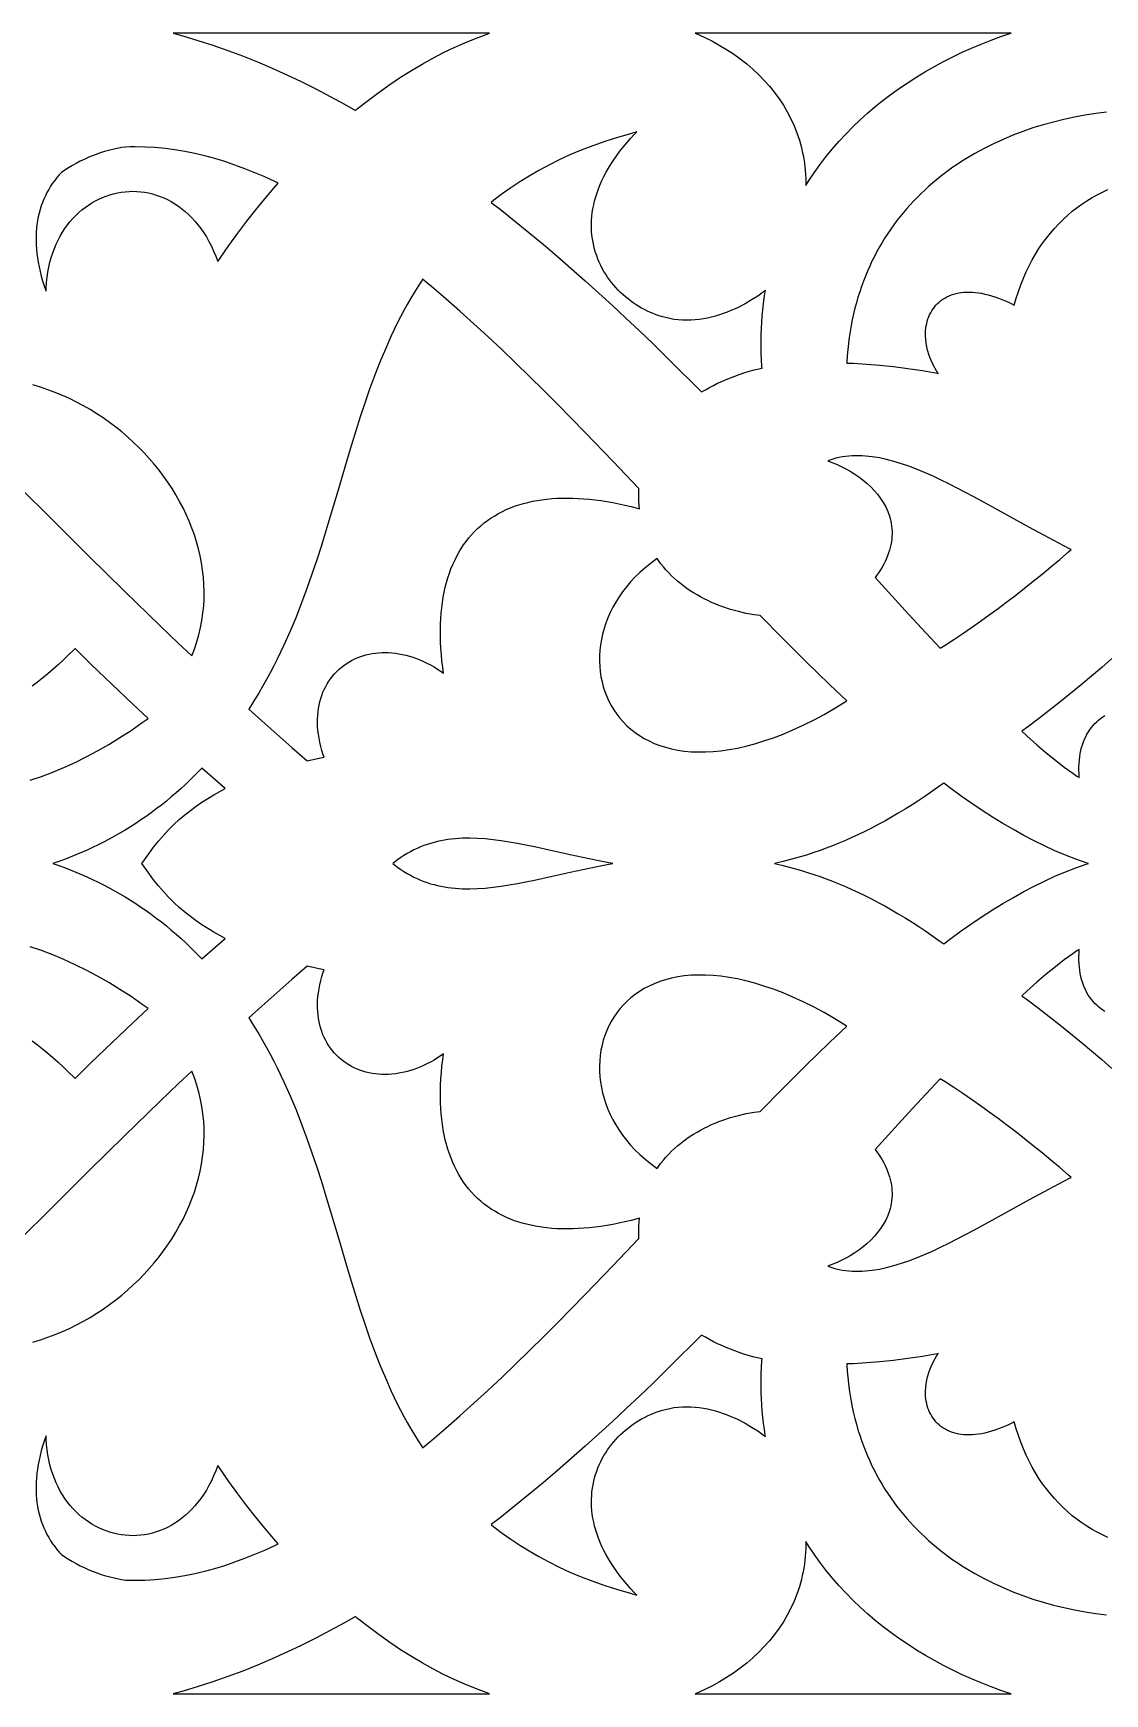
# Model space of a CAD drawing. Extents: x -340 to 340, y -265 to 265.
# Drawn here: x -66.6 to -28.1, y -214.8 to -155.2 of the extents above; entities that cross this region are included whole.
import ezdxf

# ---------------------------------------------------------------- set-up
doc = ezdxf.new("R2010")
doc.units = 0
doc.layers.add('LAYER_1', color=18, linetype='CONTINUOUS')

msp = doc.modelspace()

# ---------------------------------------------------------------- linework, layer by layer
at = {"layer": 'LAYER_1'}
for points in [[(-56.478, -157.199), (-55.961, -157.469), (-55.446, -157.75), (-55.054, -157.973), (-54.973, -157.908), (-54.589, -157.604), (-54.203, -157.314), (-53.816, -157.04), (-53.43, -156.781), (-53.043, -156.538), (-52.657, -156.309), (-52.271, -156.096), (-51.887, -155.897), (-51.503, -155.713), (-51.121, -155.542), (-50.74, -155.386), (-50.361, -155.243), (-50.24, -155.202), (-61.598, -155.202), (-61.516, -155.223), (-61.245, -155.298), (-60.706, -155.458), (-60.169, -155.631), (-59.634, -155.818), (-59.102, -156.017), (-58.572, -156.23), (-58.045, -156.455), (-57.52, -156.691), (-56.998, -156.939)], [(-32.229, -155.454), (-31.875, -155.325), (-31.517, -155.205), (-31.507, -155.202), (-42.855, -155.202), (-42.819, -155.216), (-42.533, -155.344), (-42.255, -155.481), (-41.986, -155.627), (-41.726, -155.783), (-41.475, -155.948), (-41.234, -156.121), (-41.003, -156.302), (-40.782, -156.492), (-40.571, -156.69), (-40.372, -156.895), (-40.183, -157.107), (-40.006, -157.327), (-39.841, -157.554), (-39.687, -157.787), (-39.546, -158.026), (-39.418, -158.272), (-39.303, -158.523), (-39.201, -158.778), (-39.155, -158.91), (-39.112, -159.041), (-39.073, -159.174), (-39.038, -159.308), (-39.006, -159.443), (-38.978, -159.579), (-38.953, -159.716), (-38.932, -159.855), (-38.914, -159.994), (-38.901, -160.134), (-38.891, -160.275), (-38.885, -160.417), (-38.882, -160.56), (-38.884, -160.67), (-38.786, -160.514), (-38.586, -160.216), (-38.376, -159.924), (-38.157, -159.639), (-37.928, -159.36), (-37.692, -159.089), (-37.446, -158.824), (-37.193, -158.567), (-36.931, -158.316), (-36.662, -158.073), (-36.385, -157.837), (-36.101, -157.608), (-35.81, -157.387), (-35.513, -157.173), (-35.209, -156.966), (-34.899, -156.767), (-34.583, -156.576), (-34.262, -156.392), (-33.935, -156.216), (-33.603, -156.048), (-33.266, -155.887), (-32.925, -155.735), (-32.579, -155.59)], [(-45.669, -159.591), (-45.555, -159.439), (-45.434, -159.287), (-45.306, -159.135), (-45.17, -158.982), (-45.026, -158.829), (-44.944, -158.746), (-45.178, -158.808), (-45.644, -158.944), (-46.093, -159.089), (-46.527, -159.242), (-46.945, -159.404), (-47.348, -159.573), (-47.737, -159.75), (-48.111, -159.935), (-48.472, -160.128), (-48.819, -160.328), (-49.153, -160.534), (-49.474, -160.748), (-49.783, -160.969), (-50.08, -161.196), (-50.174, -161.273), (-49.852, -161.523), (-49.335, -161.935), (-48.821, -162.353), (-48.311, -162.777), (-47.806, -163.208), (-47.304, -163.643), (-46.806, -164.084), (-46.312, -164.529), (-45.822, -164.978), (-45.337, -165.43), (-44.855, -165.886), (-44.378, -166.344), (-43.905, -166.804), (-43.437, -167.266), (-42.973, -167.73), (-42.627, -168.079), (-42.487, -167.997), (-42.343, -167.917), (-42.197, -167.841), (-42.048, -167.767), (-41.897, -167.697), (-41.744, -167.631), (-41.588, -167.568), (-41.43, -167.507), (-41.27, -167.451), (-41.109, -167.397), (-40.945, -167.347), (-40.78, -167.3), (-40.613, -167.257), (-40.45, -167.219), (-40.455, -167.161), (-40.469, -166.929), (-40.479, -166.698), (-40.485, -166.469), (-40.486, -166.242), (-40.483, -166.017), (-40.475, -165.793), (-40.462, -165.572), (-40.445, -165.351), (-40.424, -165.133), (-40.399, -164.916), (-40.37, -164.702), (-40.336, -164.489), (-40.326, -164.434), (-40.395, -164.487), (-40.602, -164.634), (-40.825, -164.777), (-41.061, -164.914), (-41.309, -165.042), (-41.439, -165.103), (-41.571, -165.16), (-41.705, -165.214), (-41.842, -165.265), (-41.981, -165.312), (-42.122, -165.354), (-42.265, -165.392), (-42.41, -165.425), (-42.556, -165.453), (-42.704, -165.475), (-42.854, -165.491), (-43.004, -165.501), (-43.156, -165.505), (-43.308, -165.501), (-43.461, -165.49), (-43.614, -165.472), (-43.768, -165.445), (-43.92, -165.411), (-44.031, -165.38), (-44.14, -165.346), (-44.249, -165.309), (-44.357, -165.267), (-44.463, -165.222), (-44.569, -165.174), (-44.673, -165.122), (-44.776, -165.066), (-44.877, -165.007), (-44.977, -164.945), (-45.074, -164.88), (-45.17, -164.811), (-45.264, -164.739), (-45.356, -164.664), (-45.445, -164.585), (-45.532, -164.504), (-45.617, -164.42), (-45.699, -164.333), (-45.778, -164.242), (-45.854, -164.149), (-45.927, -164.054), (-45.998, -163.955), (-46.064, -163.854), (-46.128, -163.75), (-46.187, -163.643), (-46.243, -163.534), (-46.296, -163.423), (-46.344, -163.309), (-46.388, -163.193), (-46.428, -163.074), (-46.463, -162.953), (-46.494, -162.831), (-46.52, -162.706), (-46.542, -162.579), (-46.558, -162.45), (-46.57, -162.319), (-46.576, -162.187), (-46.577, -162.053), (-46.572, -161.917), (-46.562, -161.78), (-46.546, -161.641), (-46.525, -161.501), (-46.497, -161.36), (-46.464, -161.217), (-46.424, -161.074), (-46.378, -160.929), (-46.326, -160.783), (-46.268, -160.637), (-46.203, -160.489), (-46.131, -160.341), (-46.052, -160.192), (-45.967, -160.043), (-45.875, -159.893), (-45.776, -159.742)], [(-66.163, -164.465), (-66.16, -164.348), (-66.147, -164.153), (-66.126, -163.963), (-66.099, -163.777), (-66.065, -163.597), (-66.024, -163.422), (-65.977, -163.252), (-65.923, -163.087), (-65.864, -162.927), (-65.799, -162.773), (-65.728, -162.624), (-65.652, -162.481), (-65.57, -162.343), (-65.484, -162.211), (-65.392, -162.085), (-65.297, -161.964), (-65.196, -161.85), (-65.092, -161.741), (-64.984, -161.639), (-64.872, -161.542), (-64.757, -161.452), (-64.638, -161.369), (-64.517, -161.291), (-64.392, -161.22), (-64.265, -161.156), (-64.136, -161.098), (-64.004, -161.046), (-63.871, -161.001), (-63.736, -160.963), (-63.599, -160.932), (-63.461, -160.908), (-63.323, -160.891), (-63.183, -160.88), (-63.043, -160.877), (-62.903, -160.881), (-62.763, -160.892), (-62.622, -160.91), (-62.483, -160.936), (-62.344, -160.969), (-62.205, -161.009), (-62.068, -161.057), (-61.933, -161.112), (-61.799, -161.174), (-61.667, -161.244), (-61.537, -161.322), (-61.409, -161.407), (-61.284, -161.5), (-61.162, -161.6), (-61.043, -161.708), (-60.927, -161.823), (-60.815, -161.946), (-60.706, -162.077), (-60.602, -162.215), (-60.501, -162.361), (-60.405, -162.515), (-60.313, -162.676), (-60.226, -162.845), (-60.144, -163.022), (-60.067, -163.206), (-59.995, -163.399), (-59.913, -163.276), (-59.597, -162.819), (-59.278, -162.377), (-58.957, -161.951), (-58.634, -161.54), (-58.308, -161.143), (-57.979, -160.759), (-57.825, -160.586), (-57.948, -160.526), (-58.307, -160.362), (-58.665, -160.208), (-59.024, -160.065), (-59.382, -159.933), (-59.741, -159.812), (-60.099, -159.703), (-60.457, -159.606), (-60.816, -159.521), (-61.174, -159.448), (-61.532, -159.388), (-61.89, -159.341), (-62.248, -159.307), (-62.605, -159.286), (-62.964, -159.279), (-63.142, -159.281), (-63.31, -159.286), (-63.455, -159.309), (-63.61, -159.338), (-63.763, -159.372), (-63.914, -159.41), (-64.064, -159.453), (-64.213, -159.499), (-64.36, -159.551), (-64.506, -159.606), (-64.65, -159.666), (-64.794, -159.731), (-64.935, -159.8), (-65.076, -159.874), (-65.215, -159.952), (-65.353, -160.035), (-65.49, -160.123), (-65.609, -160.204), (-65.686, -160.286), (-65.77, -160.384), (-65.851, -160.485), (-65.927, -160.589), (-65.999, -160.696), (-66.066, -160.806), (-66.129, -160.919), (-66.187, -161.035), (-66.241, -161.154), (-66.291, -161.275), (-66.335, -161.4), (-66.375, -161.527), (-66.411, -161.657), (-66.441, -161.79), (-66.467, -161.925), (-66.488, -162.064), (-66.504, -162.205), (-66.515, -162.348), (-66.521, -162.494), (-66.522, -162.643), (-66.518, -162.795), (-66.508, -162.949), (-66.493, -163.105), (-66.472, -163.264), (-66.446, -163.425), (-66.415, -163.589), (-66.378, -163.755), (-66.335, -163.923), (-66.287, -164.093), (-66.232, -164.266), (-66.172, -164.441)], [(-55.196, -169.981), (-55.349, -170.491), (-55.652, -171.517), (-55.957, -172.55), (-56.114, -173.068), (-56.275, -173.585), (-56.441, -174.103), (-56.614, -174.619), (-56.795, -175.133), (-56.985, -175.646), (-57.186, -176.155), (-57.398, -176.662), (-57.622, -177.164), (-57.74, -177.414), (-57.861, -177.663), (-57.986, -177.91), (-58.115, -178.156), (-58.248, -178.401), (-58.385, -178.644), (-58.526, -178.886), (-58.673, -179.126), (-58.823, -179.365), (-58.884, -179.457), (-58.415, -179.883), (-57.876, -180.365), (-57.336, -180.842), (-56.791, -181.314), (-56.42, -181.233), (-56.18, -181.184), (-56.21, -181.099), (-56.256, -180.948), (-56.297, -180.799), (-56.331, -180.652), (-56.36, -180.507), (-56.382, -180.364), (-56.398, -180.224), (-56.409, -180.086), (-56.414, -179.951), (-56.414, -179.818), (-56.408, -179.688), (-56.396, -179.56), (-56.379, -179.436), (-56.357, -179.314), (-56.33, -179.195), (-56.298, -179.079), (-56.261, -178.967), (-56.219, -178.857), (-56.172, -178.751), (-56.121, -178.649), (-56.065, -178.55), (-56.005, -178.454), (-55.941, -178.363), (-55.872, -178.275), (-55.8, -178.191), (-55.724, -178.111), (-55.644, -178.035), (-55.56, -177.964), (-55.473, -177.896), (-55.383, -177.833), (-55.29, -177.774), (-55.194, -177.72), (-55.095, -177.67), (-54.994, -177.625), (-54.889, -177.584), (-54.783, -177.548), (-54.674, -177.517), (-54.563, -177.49), (-54.451, -177.468), (-54.336, -177.452), (-54.22, -177.44), (-54.102, -177.432), (-53.982, -177.43), (-53.862, -177.433), (-53.74, -177.441), (-53.617, -177.454), (-53.493, -177.473), (-53.368, -177.496), (-53.243, -177.525), (-53.117, -177.559), (-52.991, -177.598), (-52.864, -177.643), (-52.737, -177.693), (-52.61, -177.748), (-52.483, -177.809), (-52.356, -177.875), (-52.229, -177.947), (-52.103, -178.025), (-51.977, -178.108), (-51.891, -178.169), (-51.919, -177.958), (-51.945, -177.725), (-51.966, -177.496), (-51.982, -177.272), (-51.993, -177.052), (-51.998, -176.836), (-51.999, -176.624), (-51.995, -176.417), (-51.985, -176.214), (-51.971, -176.016), (-51.952, -175.821), (-51.927, -175.632), (-51.898, -175.446), (-51.864, -175.265), (-51.825, -175.088), (-51.781, -174.916), (-51.733, -174.748), (-51.679, -174.584), (-51.621, -174.425), (-51.557, -174.271), (-51.489, -174.121), (-51.417, -173.975), (-51.339, -173.834), (-51.257, -173.698), (-51.17, -173.566), (-51.078, -173.44), (-50.982, -173.318), (-50.881, -173.2), (-50.775, -173.088), (-50.665, -172.98), (-50.551, -172.878), (-50.433, -172.78), (-50.31, -172.688), (-50.183, -172.6), (-50.051, -172.518), (-49.916, -172.44), (-49.777, -172.368), (-49.634, -172.301), (-49.487, -172.238), (-49.336, -172.181), (-49.182, -172.129), (-49.023, -172.082), (-48.862, -172.04), (-48.696, -172.003), (-48.527, -171.972), (-48.355, -171.945), (-48.179, -171.923), (-48, -171.906), (-47.817, -171.894), (-47.631, -171.887), (-47.442, -171.885), (-47.249, -171.888), (-47.054, -171.896), (-46.854, -171.909), (-46.652, -171.927), (-46.447, -171.95), (-46.238, -171.978), (-46.027, -172.01), (-45.812, -172.048), (-45.594, -172.09), (-45.373, -172.138), (-45.148, -172.191), (-44.853, -172.269), (-44.866, -172.139), (-44.875, -171.998), (-44.879, -171.858), (-44.88, -171.719), (-44.875, -171.583), (-44.873, -171.538), (-45.806, -170.56), (-46.802, -169.528), (-47.3, -169.019), (-47.799, -168.514), (-48.299, -168.014), (-48.799, -167.521), (-49.299, -167.035), (-49.8, -166.557), (-50.301, -166.087), (-50.802, -165.627), (-51.304, -165.177), (-51.806, -164.737), (-52.308, -164.309), (-52.642, -164.033), (-52.662, -164.064), (-52.801, -164.278), (-52.935, -164.494), (-53.065, -164.713), (-53.191, -164.934), (-53.314, -165.157), (-53.433, -165.382), (-53.548, -165.609), (-53.66, -165.839), (-53.769, -166.069), (-53.978, -166.538), (-54.176, -167.013), (-54.364, -167.495), (-54.543, -167.982), (-54.715, -168.475), (-54.88, -168.973), (-55.04, -169.475)], [(-37.798, -170.459), (-37.911, -170.489), (-38.023, -170.524), (-38.095, -170.549), (-37.946, -170.604), (-37.777, -170.673), (-37.609, -170.75), (-37.444, -170.834), (-37.282, -170.925), (-37.124, -171.023), (-36.971, -171.128), (-36.824, -171.24), (-36.682, -171.358), (-36.548, -171.483), (-36.422, -171.614), (-36.304, -171.752), (-36.196, -171.897), (-36.098, -172.048), (-36.012, -172.205), (-35.938, -172.369), (-35.878, -172.536), (-35.852, -172.625), (-35.831, -172.713), (-35.813, -172.803), (-35.8, -172.894), (-35.791, -172.986), (-35.785, -173.079), (-35.784, -173.173), (-35.788, -173.268), (-35.796, -173.364), (-35.809, -173.461), (-35.826, -173.559), (-35.848, -173.657), (-35.874, -173.756), (-35.906, -173.856), (-35.942, -173.956), (-35.984, -174.057), (-36.03, -174.158), (-36.082, -174.259), (-36.138, -174.361), (-36.2, -174.464), (-36.268, -174.567), (-36.34, -174.67), (-36.393, -174.74), (-35.192, -176.055), (-34.561, -176.74), (-34.06, -177.279), (-33.881, -177.165), (-33.564, -176.957), (-33.246, -176.744), (-32.928, -176.526), (-32.611, -176.304), (-32.294, -176.076), (-31.977, -175.844), (-31.66, -175.607), (-31.343, -175.366), (-31.027, -175.12), (-30.711, -174.869), (-30.394, -174.613), (-30.078, -174.353), (-29.762, -174.088), (-29.447, -173.819), (-29.352, -173.737), (-29.43, -173.696), (-30.149, -173.319), (-30.848, -172.939), (-32.184, -172.2), (-32.822, -171.852), (-33.441, -171.526), (-33.742, -171.374), (-34.039, -171.23), (-34.331, -171.094), (-34.618, -170.968), (-34.9, -170.852), (-35.178, -170.747), (-35.45, -170.653), (-35.718, -170.571), (-35.981, -170.503), (-36.238, -170.447), (-36.493, -170.406), (-36.616, -170.391), (-36.739, -170.38), (-36.861, -170.373), (-36.982, -170.369), (-37.102, -170.369), (-37.221, -170.374), (-37.338, -170.382), (-37.455, -170.395), (-37.57, -170.412), (-37.685, -170.433)], [(-42.269, -175.629), (-42.401, -175.568), (-42.531, -175.504), (-42.659, -175.436), (-42.785, -175.365), (-42.909, -175.291), (-43.031, -175.213), (-43.15, -175.131), (-43.266, -175.047), (-43.38, -174.958), (-43.491, -174.867), (-43.598, -174.771), (-43.702, -174.672), (-43.803, -174.57), (-43.901, -174.464), (-43.994, -174.355), (-44.084, -174.242), (-44.17, -174.126), (-44.215, -174.059), (-44.265, -174.092), (-44.469, -174.242), (-44.662, -174.398), (-44.843, -174.56), (-45.014, -174.726), (-45.173, -174.896), (-45.321, -175.071), (-45.459, -175.25), (-45.586, -175.432), (-45.702, -175.617), (-45.807, -175.805), (-45.902, -175.995), (-45.986, -176.186), (-46.059, -176.379), (-46.123, -176.573), (-46.176, -176.768), (-46.218, -176.962), (-46.251, -177.157), (-46.273, -177.351), (-46.285, -177.544), (-46.287, -177.735), (-46.28, -177.925), (-46.262, -178.113), (-46.235, -178.298), (-46.197, -178.48), (-46.151, -178.659), (-46.094, -178.834), (-46.028, -179.004), (-45.953, -179.171), (-45.868, -179.332), (-45.774, -179.489), (-45.67, -179.64), (-45.557, -179.785), (-45.435, -179.923), (-45.304, -180.056), (-45.163, -180.181), (-45.013, -180.299), (-44.854, -180.409), (-44.685, -180.511), (-44.508, -180.605), (-44.32, -180.69), (-44.124, -180.765), (-43.918, -180.831), (-43.702, -180.887), (-43.478, -180.932), (-43.243, -180.967), (-42.999, -180.99), (-42.746, -181), (-42.483, -180.999), (-42.211, -180.985), (-41.929, -180.957), (-41.638, -180.916), (-41.338, -180.861), (-41.029, -180.791), (-40.71, -180.705), (-40.382, -180.605), (-40.045, -180.488), (-39.699, -180.355), (-39.344, -180.204), (-38.98, -180.037), (-38.608, -179.852), (-38.226, -179.649), (-37.836, -179.427), (-37.429, -179.18), (-37.403, -179.167), (-37.612, -178.972), (-38.033, -178.573), (-38.454, -178.168), (-38.876, -177.756), (-39.719, -176.915), (-40.515, -176.105), (-40.731, -176.076), (-41.018, -176.025), (-41.303, -175.96), (-41.585, -175.882), (-41.861, -175.791), (-41.999, -175.74), (-42.135, -175.686)], [(-59.727, -182.313), (-60.102, -181.986), (-60.563, -181.576), (-60.639, -181.655), (-60.805, -181.825), (-60.973, -181.99), (-61.143, -182.152), (-61.315, -182.31), (-61.489, -182.464), (-61.664, -182.614), (-61.842, -182.761), (-62.021, -182.903), (-62.202, -183.043), (-62.384, -183.178), (-62.569, -183.31), (-62.754, -183.438), (-62.942, -183.562), (-63.131, -183.683), (-63.321, -183.8), (-63.513, -183.914), (-63.706, -184.024), (-63.901, -184.13), (-64.096, -184.233), (-64.294, -184.332), (-64.492, -184.428), (-64.691, -184.52), (-64.892, -184.609), (-65.094, -184.694), (-65.297, -184.776), (-65.501, -184.854), (-65.706, -184.929), (-65.921, -185.002), (-65.707, -185.075), (-65.501, -185.15), (-65.297, -185.228), (-65.094, -185.31), (-64.892, -185.395), (-64.692, -185.484), (-64.492, -185.576), (-64.294, -185.672), (-64.096, -185.771), (-63.901, -185.874), (-63.706, -185.98), (-63.513, -186.09), (-63.321, -186.204), (-63.131, -186.321), (-62.942, -186.442), (-62.754, -186.566), (-62.569, -186.694), (-62.384, -186.826), (-62.202, -186.961), (-62.021, -187.1), (-61.842, -187.243), (-61.664, -187.39), (-61.489, -187.54), (-61.315, -187.694), (-61.143, -187.852), (-60.973, -188.014), (-60.805, -188.179), (-60.639, -188.348), (-60.563, -188.428), (-60.102, -188.018), (-59.727, -187.691), (-59.924, -187.589), (-60.142, -187.467), (-60.356, -187.339), (-60.567, -187.203), (-60.775, -187.059), (-60.98, -186.907), (-61.18, -186.746), (-61.378, -186.576), (-61.571, -186.398), (-61.76, -186.209), (-61.946, -186.011), (-62.127, -185.803), (-62.303, -185.584), (-62.475, -185.354), (-62.72, -185.002), (-62.475, -184.65), (-62.303, -184.42), (-62.127, -184.201), (-61.946, -183.993), (-61.76, -183.795), (-61.571, -183.606), (-61.378, -183.427), (-61.18, -183.258), (-60.98, -183.097), (-60.775, -182.945), (-60.567, -182.801), (-60.356, -182.665), (-60.142, -182.536), (-59.924, -182.415)], [(-31.8, -186.438), (-31.426, -186.219), (-31.053, -186.012), (-30.679, -185.816), (-30.306, -185.633), (-29.933, -185.462), (-29.56, -185.304), (-29.187, -185.159), (-28.814, -185.028), (-28.732, -185.002), (-28.814, -184.976), (-29.187, -184.845), (-29.56, -184.7), (-29.933, -184.542), (-30.306, -184.371), (-30.68, -184.188), (-31.053, -183.992), (-31.427, -183.785), (-31.8, -183.565), (-32.174, -183.335), (-32.548, -183.094), (-32.923, -182.843), (-33.297, -182.581), (-33.672, -182.31), (-33.927, -182.119), (-34.062, -182.217), (-34.316, -182.397), (-34.568, -182.57), (-34.818, -182.737), (-35.067, -182.897), (-35.314, -183.051), (-35.559, -183.199), (-35.802, -183.341), (-36.044, -183.477), (-36.284, -183.608), (-36.522, -183.732), (-36.759, -183.851), (-36.994, -183.965), (-37.227, -184.072), (-37.459, -184.175), (-37.689, -184.273), (-37.917, -184.365), (-38.144, -184.452), (-38.369, -184.534), (-38.593, -184.612), (-38.815, -184.685), (-39.036, -184.753), (-39.254, -184.816), (-39.472, -184.875), (-39.688, -184.93), (-39.902, -184.981), (-40, -185.002), (-39.902, -185.024), (-39.688, -185.074), (-39.472, -185.129), (-39.255, -185.188), (-39.036, -185.251), (-38.815, -185.32), (-38.593, -185.392), (-38.369, -185.47), (-38.144, -185.552), (-37.917, -185.639), (-37.689, -185.731), (-37.459, -185.829), (-37.227, -185.931), (-36.994, -186.039), (-36.759, -186.153), (-36.522, -186.272), (-36.284, -186.396), (-36.044, -186.527), (-35.802, -186.663), (-35.559, -186.805), (-35.314, -186.953), (-35.067, -187.107), (-34.818, -187.267), (-34.568, -187.434), (-34.316, -187.607), (-34.062, -187.787), (-33.927, -187.885), (-33.672, -187.694), (-33.297, -187.423), (-32.922, -187.161), (-32.548, -186.91), (-32.174, -186.669)], [(-49.825, -185.818), (-49.533, -185.773), (-49.236, -185.721), (-48.933, -185.663), (-48.625, -185.6), (-47.992, -185.462), (-47.338, -185.316), (-46.661, -185.169), (-46.313, -185.097), (-45.959, -185.029), (-45.81, -185.002), (-45.959, -184.975), (-46.313, -184.907), (-46.661, -184.835), (-47.338, -184.688), (-47.992, -184.542), (-48.625, -184.404), (-48.933, -184.341), (-49.236, -184.283), (-49.533, -184.231), (-49.825, -184.186), (-50.112, -184.149), (-50.394, -184.12), (-50.671, -184.102), (-50.942, -184.094), (-51.209, -184.097), (-51.472, -184.113), (-51.601, -184.126), (-51.729, -184.142), (-51.856, -184.162), (-51.982, -184.186), (-52.107, -184.213), (-52.231, -184.244), (-52.354, -184.279), (-52.476, -184.318), (-52.597, -184.361), (-52.718, -184.409), (-52.837, -184.461), (-52.956, -184.517), (-53.074, -184.578), (-53.192, -184.645), (-53.309, -184.716), (-53.426, -184.792), (-53.542, -184.874), (-53.657, -184.961), (-53.708, -185.002), (-53.657, -185.043), (-53.542, -185.131), (-53.426, -185.212), (-53.309, -185.288), (-53.192, -185.36), (-53.074, -185.426), (-52.956, -185.487), (-52.837, -185.544), (-52.718, -185.596), (-52.597, -185.643), (-52.476, -185.687), (-52.354, -185.726), (-52.231, -185.76), (-52.107, -185.791), (-51.982, -185.819), (-51.856, -185.842), (-51.729, -185.862), (-51.601, -185.878), (-51.473, -185.891), (-51.209, -185.907), (-50.942, -185.91), (-50.671, -185.902), (-50.394, -185.884), (-50.112, -185.856)], [(-51.256, -196.306), (-51.339, -196.17), (-51.416, -196.029), (-51.489, -195.884), (-51.557, -195.733), (-51.62, -195.579), (-51.679, -195.42), (-51.732, -195.256), (-51.781, -195.088), (-51.825, -194.916), (-51.864, -194.739), (-51.898, -194.558), (-51.927, -194.373), (-51.952, -194.183), (-51.971, -193.989), (-51.985, -193.79), (-51.995, -193.587), (-51.999, -193.38), (-51.998, -193.168), (-51.993, -192.953), (-51.982, -192.732), (-51.966, -192.508), (-51.945, -192.279), (-51.919, -192.046), (-51.891, -191.835), (-51.977, -191.896), (-52.103, -191.979), (-52.229, -192.056), (-52.356, -192.128), (-52.483, -192.195), (-52.61, -192.256), (-52.737, -192.311), (-52.864, -192.361), (-52.991, -192.406), (-53.117, -192.445), (-53.243, -192.479), (-53.368, -192.508), (-53.493, -192.531), (-53.617, -192.549), (-53.74, -192.562), (-53.862, -192.57), (-53.982, -192.573), (-54.102, -192.571), (-54.22, -192.564), (-54.336, -192.552), (-54.451, -192.535), (-54.563, -192.514), (-54.674, -192.487), (-54.783, -192.456), (-54.889, -192.42), (-54.994, -192.379), (-55.095, -192.334), (-55.194, -192.284), (-55.29, -192.23), (-55.383, -192.171), (-55.473, -192.108), (-55.56, -192.04), (-55.644, -191.969), (-55.723, -191.893), (-55.8, -191.813), (-55.872, -191.729), (-55.941, -191.641), (-56.005, -191.55), (-56.065, -191.454), (-56.121, -191.355), (-56.172, -191.253), (-56.219, -191.147), (-56.261, -191.037), (-56.298, -190.925), (-56.33, -190.809), (-56.357, -190.69), (-56.379, -190.568), (-56.396, -190.444), (-56.408, -190.316), (-56.414, -190.186), (-56.414, -190.053), (-56.409, -189.918), (-56.398, -189.78), (-56.382, -189.64), (-56.36, -189.497), (-56.331, -189.352), (-56.297, -189.205), (-56.256, -189.056), (-56.21, -188.905), (-56.18, -188.82), (-56.419, -188.772), (-56.791, -188.69), (-57.336, -189.162), (-57.876, -189.638), (-58.415, -190.12), (-58.884, -190.546), (-58.823, -190.639), (-58.672, -190.878), (-58.526, -191.118), (-58.384, -191.36), (-58.247, -191.603), (-58.114, -191.848), (-57.985, -192.094), (-57.86, -192.341), (-57.739, -192.59), (-57.621, -192.84), (-57.397, -193.342), (-57.185, -193.849), (-56.985, -194.358), (-56.795, -194.871), (-56.614, -195.385), (-56.441, -195.902), (-56.275, -196.419), (-56.114, -196.936), (-55.957, -197.454), (-55.652, -198.487), (-55.349, -199.513), (-55.196, -200.023), (-55.04, -200.529), (-54.88, -201.031), (-54.715, -201.529), (-54.543, -202.022), (-54.364, -202.509), (-54.176, -202.991), (-53.978, -203.466), (-53.769, -203.935), (-53.66, -204.165), (-53.548, -204.395), (-53.433, -204.622), (-53.314, -204.847), (-53.191, -205.07), (-53.065, -205.291), (-52.935, -205.51), (-52.801, -205.726), (-52.662, -205.94), (-52.642, -205.971), (-52.308, -205.695), (-51.806, -205.267), (-51.304, -204.827), (-50.802, -204.377), (-50.301, -203.917), (-49.8, -203.447), (-49.299, -202.969), (-48.799, -202.483), (-48.299, -201.99), (-47.799, -201.49), (-47.3, -200.985), (-46.802, -200.476), (-45.806, -199.444), (-44.873, -198.466), (-44.875, -198.421), (-44.88, -198.285), (-44.879, -198.146), (-44.875, -198.006), (-44.866, -197.865), (-44.853, -197.734), (-45.148, -197.813), (-45.373, -197.866), (-45.594, -197.913), (-45.812, -197.956), (-46.026, -197.993), (-46.238, -198.026), (-46.447, -198.054), (-46.652, -198.077), (-46.854, -198.095), (-47.053, -198.108), (-47.249, -198.115), (-47.441, -198.119), (-47.631, -198.117), (-47.817, -198.11), (-47.999, -198.098), (-48.178, -198.081), (-48.354, -198.059), (-48.527, -198.032), (-48.696, -198), (-48.861, -197.964), (-49.023, -197.922), (-49.181, -197.875), (-49.335, -197.823), (-49.486, -197.766), (-49.633, -197.703), (-49.776, -197.636), (-49.916, -197.564), (-50.051, -197.486), (-50.182, -197.404), (-50.309, -197.316), (-50.432, -197.224), (-50.551, -197.126), (-50.665, -197.024), (-50.775, -196.916), (-50.88, -196.804), (-50.981, -196.687), (-51.077, -196.565), (-51.169, -196.438)], [(-41.018, -193.979), (-40.731, -193.928), (-40.515, -193.899), (-39.719, -193.089), (-38.876, -192.248), (-38.454, -191.836), (-38.033, -191.431), (-37.612, -191.032), (-37.403, -190.837), (-37.429, -190.824), (-37.836, -190.577), (-38.226, -190.355), (-38.608, -190.152), (-38.98, -189.967), (-39.344, -189.8), (-39.699, -189.649), (-40.045, -189.516), (-40.382, -189.399), (-40.71, -189.299), (-41.029, -189.213), (-41.338, -189.143), (-41.638, -189.088), (-41.929, -189.047), (-42.211, -189.019), (-42.483, -189.005), (-42.746, -189.004), (-42.999, -189.015), (-43.243, -189.037), (-43.478, -189.072), (-43.702, -189.117), (-43.918, -189.173), (-44.124, -189.239), (-44.32, -189.315), (-44.508, -189.399), (-44.685, -189.493), (-44.854, -189.595), (-45.013, -189.705), (-45.163, -189.823), (-45.304, -189.949), (-45.435, -190.081), (-45.557, -190.219), (-45.67, -190.364), (-45.774, -190.515), (-45.868, -190.672), (-45.953, -190.833), (-46.028, -191), (-46.094, -191.171), (-46.151, -191.346), (-46.197, -191.524), (-46.235, -191.706), (-46.262, -191.891), (-46.28, -192.079), (-46.287, -192.269), (-46.285, -192.46), (-46.273, -192.653), (-46.251, -192.847), (-46.218, -193.042), (-46.176, -193.237), (-46.123, -193.431), (-46.059, -193.625), (-45.986, -193.818), (-45.902, -194.01), (-45.807, -194.199), (-45.702, -194.387), (-45.586, -194.572), (-45.459, -194.754), (-45.321, -194.933), (-45.173, -195.108), (-45.014, -195.279), (-44.843, -195.445), (-44.662, -195.606), (-44.469, -195.762), (-44.265, -195.912), (-44.215, -195.945), (-44.17, -195.878), (-44.084, -195.762), (-43.994, -195.649), (-43.901, -195.54), (-43.803, -195.434), (-43.702, -195.332), (-43.598, -195.233), (-43.491, -195.138), (-43.38, -195.046), (-43.266, -194.958), (-43.15, -194.873), (-43.031, -194.791), (-42.909, -194.713), (-42.785, -194.639), (-42.659, -194.568), (-42.531, -194.5), (-42.401, -194.436), (-42.269, -194.375), (-42.135, -194.318), (-41.999, -194.264), (-41.861, -194.213), (-41.585, -194.122), (-41.303, -194.044)], [(-36.393, -195.263), (-36.34, -195.333), (-36.267, -195.436), (-36.2, -195.539), (-36.138, -195.642), (-36.082, -195.744), (-36.03, -195.845), (-35.984, -195.946), (-35.942, -196.047), (-35.906, -196.147), (-35.874, -196.247), (-35.848, -196.346), (-35.826, -196.445), (-35.809, -196.542), (-35.796, -196.639), (-35.788, -196.735), (-35.784, -196.83), (-35.785, -196.925), (-35.791, -197.018), (-35.8, -197.11), (-35.813, -197.201), (-35.831, -197.29), (-35.852, -197.379), (-35.878, -197.467), (-35.938, -197.635), (-36.012, -197.798), (-36.098, -197.956), (-36.196, -198.107), (-36.304, -198.251), (-36.422, -198.39), (-36.548, -198.521), (-36.682, -198.646), (-36.823, -198.764), (-36.971, -198.876), (-37.124, -198.981), (-37.282, -199.079), (-37.444, -199.17), (-37.609, -199.254), (-37.777, -199.331), (-37.946, -199.4), (-38.095, -199.455), (-38.023, -199.48), (-37.911, -199.515), (-37.798, -199.545), (-37.685, -199.571), (-37.57, -199.592), (-37.455, -199.609), (-37.338, -199.622), (-37.221, -199.63), (-37.102, -199.635), (-36.982, -199.635), (-36.861, -199.631), (-36.739, -199.624), (-36.616, -199.613), (-36.493, -199.598), (-36.238, -199.557), (-35.981, -199.501), (-35.718, -199.433), (-35.45, -199.351), (-35.178, -199.257), (-34.9, -199.152), (-34.618, -199.036), (-34.331, -198.91), (-34.039, -198.774), (-33.742, -198.63), (-33.441, -198.478), (-32.822, -198.152), (-32.184, -197.805), (-30.848, -197.065), (-30.149, -196.685), (-29.43, -196.308), (-29.352, -196.267), (-29.447, -196.185), (-29.762, -195.916), (-30.078, -195.651), (-30.394, -195.391), (-30.711, -195.135), (-31.027, -194.884), (-31.343, -194.638), (-31.66, -194.397), (-31.977, -194.16), (-32.294, -193.928), (-32.611, -193.7), (-32.928, -193.478), (-33.246, -193.26), (-33.564, -193.047), (-33.881, -192.839), (-34.06, -192.725), (-34.561, -193.264), (-35.193, -193.949)], [(-40.474, -204.21), (-40.482, -203.987), (-40.486, -203.761), (-40.485, -203.534), (-40.479, -203.306), (-40.469, -203.075), (-40.455, -202.843), (-40.45, -202.785), (-40.613, -202.748), (-40.781, -202.704), (-40.946, -202.657), (-41.109, -202.607), (-41.271, -202.553), (-41.43, -202.497), (-41.588, -202.437), (-41.744, -202.373), (-41.897, -202.307), (-42.048, -202.237), (-42.197, -202.164), (-42.343, -202.087), (-42.487, -202.008), (-42.627, -201.925), (-42.973, -202.275), (-43.437, -202.738), (-43.905, -203.2), (-44.378, -203.66), (-44.855, -204.118), (-45.337, -204.574), (-45.822, -205.026), (-46.312, -205.475), (-46.806, -205.92), (-47.304, -206.36), (-47.806, -206.796), (-48.311, -207.226), (-48.821, -207.651), (-49.335, -208.069), (-49.852, -208.481), (-50.174, -208.73), (-50.08, -208.807), (-49.783, -209.035), (-49.474, -209.255), (-49.153, -209.469), (-48.819, -209.676), (-48.472, -209.876), (-48.111, -210.069), (-47.737, -210.254), (-47.348, -210.431), (-46.945, -210.6), (-46.527, -210.762), (-46.093, -210.915), (-45.644, -211.06), (-45.178, -211.196), (-44.944, -211.258), (-45.026, -211.175), (-45.17, -211.022), (-45.306, -210.869), (-45.434, -210.717), (-45.555, -210.565), (-45.669, -210.413), (-45.775, -210.262), (-45.875, -210.111), (-45.967, -209.961), (-46.052, -209.811), (-46.131, -209.663), (-46.202, -209.514), (-46.267, -209.367), (-46.326, -209.22), (-46.378, -209.075), (-46.424, -208.93), (-46.463, -208.787), (-46.497, -208.644), (-46.524, -208.503), (-46.546, -208.363), (-46.562, -208.224), (-46.572, -208.087), (-46.576, -207.951), (-46.576, -207.817), (-46.569, -207.685), (-46.558, -207.554), (-46.541, -207.425), (-46.52, -207.298), (-46.494, -207.173), (-46.463, -207.05), (-46.427, -206.93), (-46.388, -206.811), (-46.344, -206.695), (-46.295, -206.581), (-46.243, -206.47), (-46.187, -206.361), (-46.127, -206.254), (-46.064, -206.15), (-45.997, -206.049), (-45.927, -205.951), (-45.854, -205.855), (-45.778, -205.762), (-45.699, -205.672), (-45.617, -205.584), (-45.532, -205.5), (-45.445, -205.419), (-45.356, -205.34), (-45.264, -205.265), (-45.17, -205.193), (-45.074, -205.124), (-44.977, -205.059), (-44.877, -204.997), (-44.776, -204.938), (-44.673, -204.882), (-44.569, -204.83), (-44.463, -204.782), (-44.357, -204.737), (-44.249, -204.695), (-44.14, -204.658), (-44.031, -204.624), (-43.92, -204.593), (-43.768, -204.559), (-43.614, -204.532), (-43.461, -204.514), (-43.308, -204.503), (-43.156, -204.499), (-43.004, -204.503), (-42.854, -204.513), (-42.704, -204.529), (-42.556, -204.551), (-42.41, -204.579), (-42.265, -204.612), (-42.122, -204.65), (-41.981, -204.692), (-41.842, -204.739), (-41.705, -204.79), (-41.571, -204.844), (-41.439, -204.901), (-41.309, -204.962), (-41.061, -205.091), (-40.825, -205.228), (-40.603, -205.37), (-40.395, -205.517), (-40.326, -205.571), (-40.336, -205.515), (-40.369, -205.302), (-40.399, -205.087), (-40.424, -204.871), (-40.445, -204.652), (-40.462, -204.432)], [(-66.163, -205.539), (-66.172, -205.563), (-66.232, -205.738), (-66.287, -205.91), (-66.335, -206.081), (-66.378, -206.249), (-66.415, -206.415), (-66.446, -206.578), (-66.472, -206.74), (-66.493, -206.899), (-66.508, -207.055), (-66.518, -207.209), (-66.522, -207.36), (-66.521, -207.509), (-66.515, -207.656), (-66.504, -207.799), (-66.488, -207.94), (-66.467, -208.078), (-66.441, -208.214), (-66.411, -208.347), (-66.375, -208.477), (-66.335, -208.604), (-66.291, -208.728), (-66.241, -208.85), (-66.187, -208.969), (-66.129, -209.085), (-66.066, -209.198), (-65.999, -209.308), (-65.927, -209.415), (-65.851, -209.519), (-65.77, -209.62), (-65.686, -209.718), (-65.609, -209.8), (-65.49, -209.881), (-65.353, -209.969), (-65.215, -210.052), (-65.076, -210.13), (-64.935, -210.204), (-64.794, -210.273), (-64.65, -210.338), (-64.506, -210.398), (-64.36, -210.453), (-64.213, -210.505), (-64.064, -210.551), (-63.914, -210.594), (-63.763, -210.632), (-63.61, -210.665), (-63.456, -210.695), (-63.31, -210.718), (-63.142, -210.723), (-62.964, -210.725), (-62.605, -210.718), (-62.248, -210.697), (-61.89, -210.663), (-61.532, -210.616), (-61.174, -210.556), (-60.816, -210.483), (-60.457, -210.398), (-60.099, -210.301), (-59.741, -210.192), (-59.382, -210.071), (-59.024, -209.939), (-58.665, -209.796), (-58.307, -209.642), (-57.948, -209.478), (-57.825, -209.418), (-57.979, -209.245), (-58.308, -208.861), (-58.634, -208.464), (-58.957, -208.052), (-59.278, -207.626), (-59.597, -207.185), (-59.913, -206.728), (-59.995, -206.605), (-60.067, -206.798), (-60.144, -206.982), (-60.226, -207.159), (-60.313, -207.328), (-60.405, -207.489), (-60.501, -207.643), (-60.602, -207.789), (-60.706, -207.927), (-60.815, -208.058), (-60.927, -208.181), (-61.043, -208.296), (-61.162, -208.404), (-61.284, -208.504), (-61.409, -208.597), (-61.537, -208.682), (-61.667, -208.76), (-61.799, -208.83), (-61.933, -208.892), (-62.068, -208.947), (-62.205, -208.995), (-62.344, -209.035), (-62.483, -209.068), (-62.622, -209.094), (-62.763, -209.112), (-62.903, -209.123), (-63.043, -209.127), (-63.183, -209.124), (-63.323, -209.113), (-63.461, -209.096), (-63.599, -209.072), (-63.736, -209.04), (-63.871, -209.003), (-64.004, -208.958), (-64.136, -208.906), (-64.265, -208.848), (-64.392, -208.784), (-64.517, -208.713), (-64.638, -208.635), (-64.757, -208.552), (-64.872, -208.462), (-64.984, -208.365), (-65.092, -208.263), (-65.196, -208.154), (-65.297, -208.04), (-65.392, -207.92), (-65.484, -207.793), (-65.57, -207.661), (-65.652, -207.524), (-65.728, -207.38), (-65.799, -207.232), (-65.864, -207.077), (-65.923, -206.918), (-65.977, -206.753), (-66.024, -206.583), (-66.065, -206.408), (-66.099, -206.227), (-66.126, -206.042), (-66.147, -205.852), (-66.16, -205.657)], [(-42.854, -214.802), (-31.509, -214.802), (-31.518, -214.799), (-31.876, -214.679), (-32.23, -214.55), (-32.579, -214.414), (-32.925, -214.269), (-33.267, -214.117), (-33.604, -213.956), (-33.936, -213.788), (-34.262, -213.612), (-34.584, -213.428), (-34.9, -213.237), (-35.21, -213.038), (-35.513, -212.831), (-35.811, -212.617), (-36.101, -212.396), (-36.385, -212.167), (-36.662, -211.931), (-36.931, -211.688), (-37.193, -211.437), (-37.446, -211.18), (-37.692, -210.915), (-37.929, -210.644), (-38.157, -210.365), (-38.376, -210.08), (-38.586, -209.788), (-38.786, -209.489), (-38.884, -209.334), (-38.882, -209.444), (-38.885, -209.587), (-38.891, -209.729), (-38.901, -209.87), (-38.914, -210.01), (-38.932, -210.149), (-38.953, -210.288), (-38.977, -210.425), (-39.006, -210.561), (-39.038, -210.696), (-39.073, -210.83), (-39.112, -210.963), (-39.155, -211.094), (-39.201, -211.226), (-39.303, -211.481), (-39.418, -211.732), (-39.546, -211.978), (-39.687, -212.217), (-39.84, -212.45), (-40.006, -212.677), (-40.183, -212.897), (-40.371, -213.109), (-40.571, -213.314), (-40.781, -213.512), (-41.002, -213.702), (-41.233, -213.883), (-41.474, -214.056), (-41.725, -214.221), (-41.985, -214.377), (-42.254, -214.523), (-42.532, -214.66), (-42.818, -214.788)], [(-61.596, -214.802), (-50.241, -214.802), (-50.361, -214.761), (-50.74, -214.618), (-51.121, -214.462), (-51.503, -214.292), (-51.887, -214.107), (-52.271, -213.908), (-52.657, -213.695), (-53.043, -213.466), (-53.429, -213.223), (-53.816, -212.964), (-54.203, -212.69), (-54.589, -212.4), (-54.973, -212.096), (-55.054, -212.032), (-55.446, -212.255), (-55.96, -212.535), (-56.477, -212.805), (-56.997, -213.065), (-57.519, -213.313), (-58.044, -213.55), (-58.571, -213.774), (-59.101, -213.987), (-59.633, -214.186), (-60.168, -214.373), (-60.705, -214.546), (-61.244, -214.706), (-61.515, -214.78)]]:
    msp.add_lwpolyline(points, close=True, dxfattribs=at)
for points in [[(-28.08, -158.041), (-28.467, -158.089), (-28.853, -158.147), (-29.235, -158.217), (-29.614, -158.297), (-29.99, -158.389), (-30.361, -158.491), (-30.728, -158.604), (-31.09, -158.729), (-31.446, -158.864), (-31.796, -159.011), (-32.14, -159.168), (-32.477, -159.337), (-32.807, -159.517), (-33.13, -159.708), (-33.287, -159.807), (-33.443, -159.91), (-33.597, -160.015), (-33.748, -160.123), (-33.898, -160.234), (-34.045, -160.347), (-34.189, -160.464), (-34.332, -160.583), (-34.471, -160.705), (-34.609, -160.83), (-34.743, -160.957), (-34.875, -161.088), (-35.004, -161.221), (-35.131, -161.357), (-35.255, -161.496), (-35.376, -161.638), (-35.494, -161.782), (-35.609, -161.929), (-35.721, -162.08), (-35.83, -162.233), (-35.936, -162.389), (-36.039, -162.548), (-36.138, -162.709), (-36.235, -162.874), (-36.328, -163.041), (-36.417, -163.212), (-36.504, -163.385), (-36.586, -163.561), (-36.666, -163.74), (-36.741, -163.922), (-36.813, -164.107), (-36.881, -164.295), (-36.946, -164.486), (-37.007, -164.68), (-37.064, -164.877), (-37.117, -165.076), (-37.166, -165.279), (-37.21, -165.485), (-37.251, -165.694), (-37.288, -165.906), (-37.32, -166.121), (-37.349, -166.339), (-37.373, -166.559), (-37.392, -166.784), (-37.407, -167.011), (-37.409, -167.04), (-37.163, -167.048), (-36.699, -167.075), (-36.219, -167.114), (-35.726, -167.166), (-35.218, -167.232), (-34.695, -167.311), (-34.158, -167.405), (-34.129, -167.411), (-34.193, -167.314), (-34.295, -167.131), (-34.381, -166.948), (-34.452, -166.764), (-34.508, -166.581), (-34.548, -166.398), (-34.573, -166.218), (-34.583, -166.043), (-34.582, -165.954), (-34.577, -165.868), (-34.569, -165.783), (-34.556, -165.699), (-34.539, -165.617), (-34.519, -165.537), (-34.494, -165.458), (-34.466, -165.381), (-34.433, -165.306), (-34.396, -165.233), (-34.356, -165.162), (-34.311, -165.095), (-34.262, -165.029), (-34.209, -164.967), (-34.153, -164.908), (-34.092, -164.852), (-34.028, -164.8), (-33.96, -164.752), (-33.889, -164.707), (-33.814, -164.666), (-33.736, -164.629), (-33.654, -164.597), (-33.57, -164.569), (-33.482, -164.545), (-33.391, -164.525), (-33.298, -164.511), (-33.202, -164.5), (-33.103, -164.495), (-33.001, -164.494), (-32.896, -164.498), (-32.789, -164.506), (-32.68, -164.52), (-32.567, -164.538), (-32.452, -164.562), (-32.335, -164.59), (-32.215, -164.624), (-32.092, -164.663), (-31.967, -164.707), (-31.839, -164.756), (-31.708, -164.811), (-31.575, -164.872), (-31.44, -164.938), (-31.393, -164.963), (-31.323, -164.711), (-31.246, -164.467), (-31.161, -164.228), (-31.069, -163.996), (-30.97, -163.77), (-30.864, -163.551), (-30.752, -163.339), (-30.633, -163.133), (-30.508, -162.934), (-30.377, -162.741), (-30.24, -162.556), (-30.098, -162.377), (-29.95, -162.206), (-29.797, -162.042), (-29.639, -161.885), (-29.477, -161.736), (-29.31, -161.594), (-29.139, -161.459), (-28.964, -161.332), (-28.785, -161.213), (-28.603, -161.102), (-28.417, -160.998), (-28.228, -160.902), (-28.036, -160.815)], [(-67.179, -171.439), (-65.899, -172.705), (-64.623, -173.967), (-63.345, -175.224), (-62.06, -176.474), (-61.412, -177.095), (-60.93, -177.554), (-60.834, -177.305), (-60.748, -177.049), (-60.675, -176.792), (-60.614, -176.535), (-60.565, -176.276), (-60.528, -176.018), (-60.502, -175.759), (-60.488, -175.501), (-60.484, -175.243), (-60.492, -174.985), (-60.51, -174.727), (-60.539, -174.471), (-60.579, -174.216), (-60.628, -173.962), (-60.687, -173.709), (-60.756, -173.459), (-60.835, -173.21), (-60.923, -172.964), (-61.021, -172.719), (-61.127, -172.478), (-61.242, -172.24), (-61.366, -172.004), (-61.498, -171.772), (-61.638, -171.544), (-61.786, -171.319), (-61.942, -171.099), (-62.105, -170.883), (-62.276, -170.671), (-62.454, -170.464), (-62.639, -170.262), (-62.831, -170.066), (-63.029, -169.875), (-63.233, -169.689), (-63.444, -169.51), (-63.66, -169.337), (-63.882, -169.17), (-64.109, -169.01), (-64.342, -168.857), (-64.579, -168.711), (-64.822, -168.572), (-65.069, -168.441), (-65.32, -168.318), (-65.575, -168.202), (-65.835, -168.095), (-66.098, -167.996), (-66.364, -167.906), (-66.634, -167.825)], [(-66.728, -182.015), (-66.326, -181.876), (-65.924, -181.723), (-65.521, -181.554), (-65.118, -181.371), (-64.716, -181.172), (-64.313, -180.959), (-63.911, -180.729), (-63.508, -180.484), (-63.107, -180.224), (-62.706, -179.946), (-62.498, -179.794), (-63.061, -179.267), (-63.802, -178.568), (-64.539, -177.858), (-64.904, -177.5), (-65.118, -177.285), (-65.163, -177.332), (-65.351, -177.518), (-65.539, -177.698), (-65.726, -177.87), (-65.913, -178.036), (-66.1, -178.195), (-66.286, -178.348), (-66.472, -178.494), (-66.658, -178.633)], [(-27.886, -177.641), (-28.252, -177.962), (-28.622, -178.28), (-28.995, -178.594), (-29.372, -178.905), (-29.753, -179.213), (-30.138, -179.516), (-30.527, -179.815), (-30.921, -180.11), (-31.122, -180.256), (-30.94, -180.425), (-30.59, -180.738), (-30.25, -181.029), (-29.92, -181.298), (-29.602, -181.543), (-29.293, -181.764), (-29.144, -181.865), (-29.06, -181.919), (-29.069, -181.784), (-29.072, -181.654), (-29.072, -181.528), (-29.066, -181.405), (-29.057, -181.285), (-29.043, -181.169), (-29.025, -181.056), (-29.003, -180.947), (-28.976, -180.841), (-28.946, -180.739), (-28.912, -180.64), (-28.873, -180.544), (-28.831, -180.452), (-28.785, -180.364), (-28.735, -180.28), (-28.682, -180.199), (-28.625, -180.122), (-28.565, -180.049), (-28.501, -179.979), (-28.435, -179.914), (-28.365, -179.853), (-28.293, -179.795), (-28.217, -179.742), (-28.14, -179.692)], [(-66.658, -191.371), (-66.472, -191.51), (-66.286, -191.656), (-66.1, -191.809), (-65.913, -191.968), (-65.726, -192.134), (-65.539, -192.307), (-65.351, -192.486), (-65.163, -192.673), (-65.118, -192.719), (-64.904, -192.504), (-64.539, -192.146), (-63.802, -191.436), (-63.061, -190.736), (-62.498, -190.21), (-62.706, -190.058), (-63.107, -189.781), (-63.508, -189.52), (-63.911, -189.275), (-64.313, -189.045), (-64.716, -188.832), (-65.118, -188.633), (-65.521, -188.45), (-65.924, -188.282), (-66.326, -188.128), (-66.728, -187.989)], [(-28.14, -190.312), (-28.218, -190.263), (-28.293, -190.209), (-28.365, -190.152), (-28.435, -190.09), (-28.502, -190.025), (-28.565, -189.955), (-28.625, -189.882), (-28.682, -189.805), (-28.736, -189.724), (-28.785, -189.64), (-28.831, -189.552), (-28.874, -189.46), (-28.912, -189.364), (-28.946, -189.265), (-28.977, -189.163), (-29.003, -189.057), (-29.025, -188.948), (-29.043, -188.835), (-29.057, -188.719), (-29.067, -188.599), (-29.072, -188.477), (-29.073, -188.35), (-29.069, -188.22), (-29.061, -188.085), (-29.144, -188.139), (-29.293, -188.24), (-29.601, -188.461), (-29.92, -188.706), (-30.249, -188.975), (-30.589, -189.266), (-30.939, -189.579), (-31.122, -189.748), (-30.921, -189.894), (-30.527, -190.189), (-30.138, -190.488), (-29.753, -190.791), (-29.372, -191.099), (-28.995, -191.41), (-28.622, -191.724), (-28.252, -192.042), (-27.886, -192.363)], [(-66.634, -202.179), (-66.364, -202.098), (-66.098, -202.008), (-65.835, -201.909), (-65.575, -201.802), (-65.32, -201.687), (-65.069, -201.563), (-64.822, -201.432), (-64.579, -201.294), (-64.342, -201.147), (-64.109, -200.994), (-63.882, -200.834), (-63.66, -200.667), (-63.444, -200.494), (-63.233, -200.315), (-63.029, -200.13), (-62.831, -199.939), (-62.639, -199.742), (-62.454, -199.54), (-62.276, -199.333), (-62.105, -199.122), (-61.942, -198.906), (-61.786, -198.685), (-61.638, -198.461), (-61.498, -198.232), (-61.366, -198), (-61.242, -197.765), (-61.127, -197.526), (-61.021, -197.285), (-60.923, -197.041), (-60.835, -196.794), (-60.756, -196.545), (-60.687, -196.295), (-60.628, -196.042), (-60.579, -195.788), (-60.539, -195.533), (-60.51, -195.277), (-60.492, -195.019), (-60.484, -194.762), (-60.488, -194.503), (-60.502, -194.245), (-60.528, -193.986), (-60.565, -193.728), (-60.614, -193.469), (-60.675, -193.212), (-60.748, -192.955), (-60.834, -192.699), (-60.93, -192.45), (-61.412, -192.909), (-62.059, -193.53), (-63.345, -194.781), (-64.623, -196.038), (-65.898, -197.3), (-67.178, -198.566)], [(-28.036, -209.189), (-28.228, -209.102), (-28.417, -209.006), (-28.603, -208.902), (-28.785, -208.791), (-28.964, -208.672), (-29.139, -208.545), (-29.31, -208.41), (-29.477, -208.268), (-29.639, -208.119), (-29.797, -207.962), (-29.95, -207.798), (-30.098, -207.627), (-30.24, -207.448), (-30.377, -207.263), (-30.508, -207.071), (-30.633, -206.871), (-30.752, -206.665), (-30.864, -206.453), (-30.97, -206.234), (-31.069, -206.008), (-31.161, -205.776), (-31.246, -205.537), (-31.323, -205.293), (-31.393, -205.041), (-31.44, -205.066), (-31.575, -205.132), (-31.708, -205.193), (-31.839, -205.248), (-31.967, -205.297), (-32.092, -205.341), (-32.215, -205.38), (-32.335, -205.414), (-32.452, -205.442), (-32.567, -205.466), (-32.68, -205.484), (-32.789, -205.498), (-32.896, -205.506), (-33.001, -205.51), (-33.103, -205.509), (-33.202, -205.504), (-33.298, -205.493), (-33.391, -205.479), (-33.482, -205.459), (-33.57, -205.435), (-33.654, -205.407), (-33.736, -205.375), (-33.814, -205.338), (-33.889, -205.297), (-33.96, -205.252), (-34.028, -205.204), (-34.092, -205.151), (-34.153, -205.096), (-34.209, -205.037), (-34.262, -204.974), (-34.311, -204.909), (-34.356, -204.841), (-34.396, -204.771), (-34.433, -204.698), (-34.466, -204.623), (-34.494, -204.546), (-34.519, -204.467), (-34.539, -204.387), (-34.556, -204.304), (-34.569, -204.221), (-34.577, -204.136), (-34.582, -204.05), (-34.583, -203.96), (-34.573, -203.785), (-34.548, -203.605), (-34.508, -203.423), (-34.452, -203.24), (-34.381, -203.056), (-34.295, -202.872), (-34.193, -202.69), (-34.13, -202.593), (-34.158, -202.599), (-34.695, -202.693), (-35.218, -202.772), (-35.726, -202.838), (-36.219, -202.89), (-36.699, -202.929), (-37.163, -202.956), (-37.409, -202.963), (-37.407, -202.993), (-37.392, -203.22), (-37.373, -203.444), (-37.349, -203.665), (-37.32, -203.883), (-37.288, -204.098), (-37.251, -204.31), (-37.21, -204.519), (-37.166, -204.725), (-37.117, -204.927), (-37.064, -205.127), (-37.007, -205.324), (-36.946, -205.518), (-36.881, -205.709), (-36.813, -205.897), (-36.741, -206.082), (-36.666, -206.264), (-36.586, -206.443), (-36.504, -206.619), (-36.417, -206.792), (-36.328, -206.963), (-36.235, -207.13), (-36.138, -207.295), (-36.039, -207.456), (-35.936, -207.615), (-35.83, -207.771), (-35.721, -207.924), (-35.609, -208.074), (-35.494, -208.222), (-35.376, -208.366), (-35.255, -208.508), (-35.131, -208.647), (-35.004, -208.783), (-34.875, -208.916), (-34.743, -209.047), (-34.608, -209.174), (-34.471, -209.299), (-34.332, -209.421), (-34.189, -209.54), (-34.045, -209.657), (-33.898, -209.77), (-33.748, -209.881), (-33.597, -209.989), (-33.443, -210.094), (-33.287, -210.197), (-33.13, -210.296), (-32.807, -210.487), (-32.477, -210.667), (-32.14, -210.836), (-31.796, -210.993), (-31.446, -211.14), (-31.09, -211.275), (-30.728, -211.4), (-30.361, -211.513), (-29.99, -211.616), (-29.614, -211.707), (-29.235, -211.788), (-28.852, -211.857), (-28.467, -211.916), (-28.08, -211.963)]]:
    msp.add_lwpolyline(points, dxfattribs=at)

doc.saveas('drawing.dxf')
